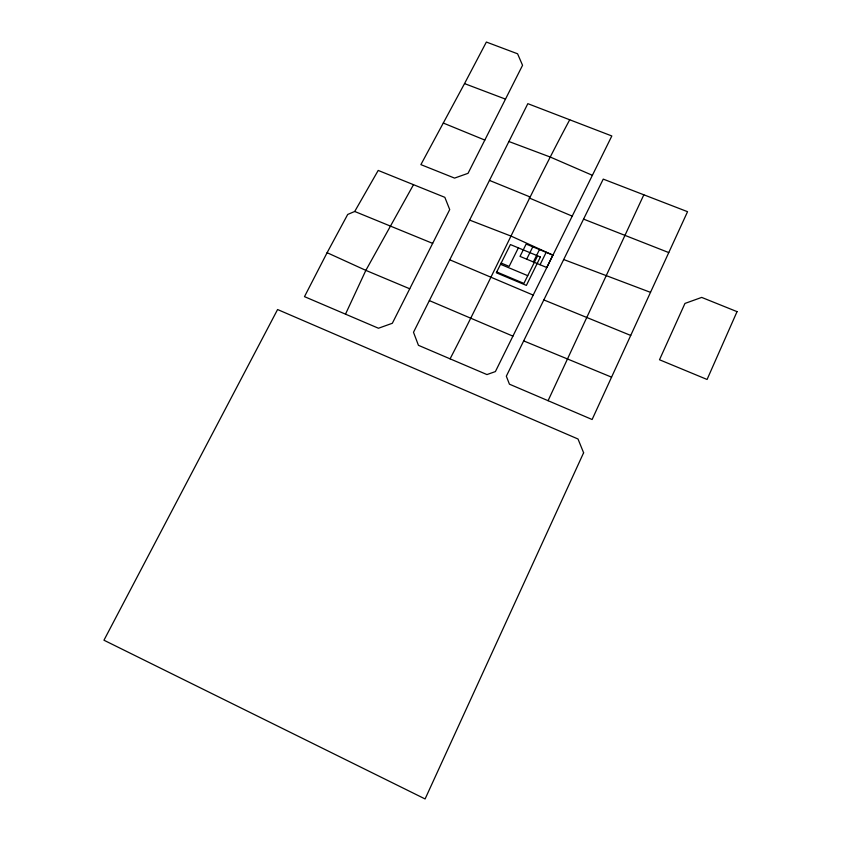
<?xml version="1.0" encoding="UTF-8"?>
<svg xmlns="http://www.w3.org/2000/svg" width="841" height="841" viewBox="0 0 841 841"><rect width="100%" height="100%" fill="white"/><g stroke="black" fill="none" stroke-linecap="round" stroke-linejoin="round"><path stroke-width="1.26" d="M650.503 292.353L687.549 211.69L603.239 179.112L506.324 376.2L509.436 384.179L592.117 419.512L650.503 292.353L563.701 259.533M345.504 314.156L365.846 270.371L413.509 184.673M569.735 119.737C527.664 198.35 491.102 279.685 450.082 358.844L418.44 345.315L413.499 332.29L527.833 103.664L611.827 135.969L495.402 371.575L486.96 374.571L450.082 358.844M548.069 400.705L643.828 194.807M540.059 264.736L546.156 252.353M526.687 259.175L532.805 246.823M533.362 261.95L539.47 249.588M537.588 255.843L523.89 283.417L496.716 271.958M518.361 247.864L509.141 266.397L501.162 263.065M327.107 252.699L304.484 296.642L378.461 328.242L392.337 323.27L449.714 209.577L444.836 197.33L378.198 170.429L354.713 211.469L347.701 214.455L327.107 252.699L365.846 270.371L409.746 288.789M464.526 83.606L486.371 42.05L517.583 53.792L522.555 65.304L468.038 173.32L454.571 178.103L420.889 164.626L464.526 83.606L505.483 99.122M508.91 141.519L550.35 157.078L592.379 175.306M469.604 220.079L511.37 236.226L552.926 255.159M668.774 252.584L583.57 219.112M489.462 180.405L529.735 196.815M611.554 377.157L523.691 340.899M354.713 211.469L432.663 243.385M543.833 299.922L630.729 335.443M443.291 123.049L484.815 140.069M500.542 264.295L527.727 275.68M529.147 197.94L572.216 216.126M449.756 259.795L533.194 295.096M512.905 336.137L429.352 300.594M737.042 311.643L707.081 379.47L659.502 359.759L684.952 303.433L701.688 297.409L737.042 311.643M583.612 452.773L425.094 798.95L103.958 640.222L277.583 309.53L578.009 439.002L583.612 452.773M552.842 255.117L546.766 267.522L520.022 256.4L526.151 244.069L552.842 255.117M540.374 256.989L526.371 285.404L496.306 272.768L510.403 244.563L540.374 256.989"/></g></svg>
